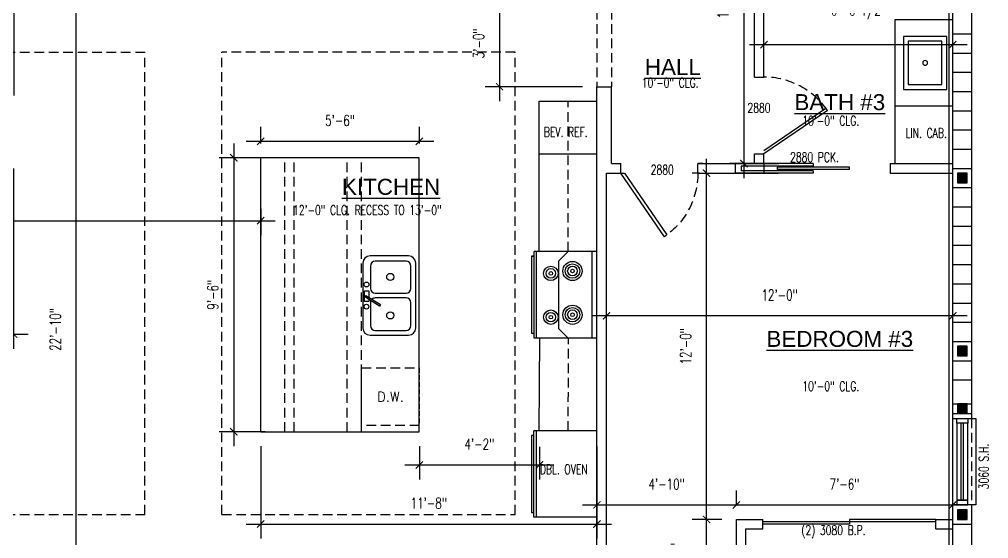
# Model space of a CAD drawing. Header units: inches. Extents: x -25328 to 8149, y -5530 to 4336.
# Drawn here: x -24934.9 to -24531.7, y 3149.4 to 3365.4 of the extents above; entities that cross this region are included whole.
import ezdxf
from ezdxf.enums import TextEntityAlignment as Align

# ---------------------------------------------------------------- set-up
doc = ezdxf.new("R2010")
doc.units = ezdxf.units.IN
doc.header["$LTSCALE"] = 16
doc.header["$MEASUREMENT"] = 0
doc.linetypes.add('HIDDEN', pattern=[0.375, 0.25, -0.125])
doc.linetypes.add('HIDDEN2', pattern=[0.1875, 0.125, -0.0625])
doc.layers.get('0').update_dxf_attribs({"linetype": 'CONTINUOUS'})
doc.layers.get('DEFPOINTS').update_dxf_attribs({"linetype": 'CONTINUOUS'})
doc.layers.add('AREA', color=7, linetype='HIDDEN', plot=False)
for name, color, linetype in [('B1_1', 6, 'CONTINUOUS'), ('BLOCK', 8, 'CONTINUOUS'), ('CEILING', 8, 'CONTINUOUS'), ('CELLS', 165, 'CONTINUOUS'), ('CONC', 3, 'CONTINUOUS'), ('COUNTER', 2, 'CONTINUOUS'), ('DIM', 5, 'CONTINUOUS'), ('DIMS', 5, 'CONTINUOUS'), ('DOORS', 1, 'CONTINUOUS'), ('DRY WALL', 8, 'CONTINUOUS'), ('FIXTURES', 2, 'CONTINUOUS'), ('SHELVES', 2, 'CONTINUOUS'), ('TEXT', 11, 'CONTINUOUS'), ('TEXT ROOM', 3, 'CONTINUOUS'), ('WALLS EXT', 6, 'CONTINUOUS'), ('WALLS INT', 6, 'CONTINUOUS'), ('WINDOWS', 1, 'CONTINUOUS')]:
    doc.layers.add(name, color=color, linetype=linetype)
doc.styles.add('PAYTAS RM', font='romans.shx', dxfattribs={"width": 0.7, "height": 4.5})
doc.styles.add('PAYTS NOTES', font='romans.shx', dxfattribs={"width": 0.7, "height": 4.5})
doc.styles.add('TEST', font='swissk.ttf', dxfattribs={"height": 4})
doc.dimstyles.new('DIM- PAYTAS', dxfattribs={"dimscale": 48, "dimtxt": 0.1, "dimasz": 0.0625, "dimexe": 0.125, "dimexo": 0.125, "dimgap": 0.125, "dimtad": 1, "dimdec": 1, "dimzin": 3, "dimdsep": 46, "dimlunit": 4, "dimtxsty": 'PAYTAS RM', "dimblk": 'ARCHTICK', "dimcen": 0.09, "dimdle": 0.125, "dimclrd": 5, "dimclre": 5, "dimclrt": 11, "dimadec": 0, "dimazin": 0, "dimtfac": 1, "dimtdec": 1, "dimtofl": 0, "dimtmove": 2, "dimatfit": 3, "dimfxl": 0, "dimfrac": 2, "dimtolj": 1, "dimtzin": 3, "dimarcsym": 0})

# ---------------------------------------------------------------- blocks, each defined once
blk = doc.blocks.new('CELL')
at = {"layer": 'CELLS', "linetype": 'Continuous'}
for p, q in [((-1.99, -1.89), (-1.99, 2.11)), ((-1.99, 2.11), (2.01, 2.11)), ((2.01, 2.11), (2.01, -1.89)), ((2.01, -1.89), (-1.99, -1.89))]:
    blk.add_line(p, q, dxfattribs=at)
for points in [[(-1.99, 2.11), (-1.99, -1.89), (2.01, 2.11), (-0.07, -1.89)], [(2.01, 2.11), (-0.07, -1.89), (2.01, -0.79), (1.71, -1.89)], [(2.01, -0.79), (1.71, -1.89), (2.01, -1.89)]]:
    blk.add_solid(points, dxfattribs=at)
blk = doc.blocks.new('_ArchTick')
at = {"color": 0, "linetype": 'ByBlock', "const_width": 0.15}
blk.add_lwpolyline([(-0.5, -0.5), (0.5, 0.5)], dxfattribs=at)
blk = doc.blocks.new('*D381')
at = {"layer": 'DEFPOINTS', "color": 0, "transparency": 16777216}
for p in [(-24636.61, 3163.38), (-24636.61, 3157.4), (-24694.61, 3156.06)]:
    blk.add_point(p, dxfattribs=at)
at = {"layer": 'DIMS', "color": 5, "lineweight": -2, "transparency": 16777216}
for p, q in [((-24694.61, 3162.06), (-24694.61, 3169.38)), ((-24636.61, 3163.4), (-24636.61, 3169.38)), ((-24700.61, 3163.38), (-24630.61, 3163.38))]:
    blk.add_line(p, q, dxfattribs=at)
at = {"layer": 'DIMS', "color": 5, "lineweight": -2, "transparency": 16777216, "xscale": 3, "yscale": 3, "zscale": 3, "rotation": 180}
blk.add_blockref('_ArchTick', (-24694.61, 3163.38), dxfattribs=at)
at = {"layer": 'DIMS', "color": 5, "lineweight": -2, "transparency": 16777216, "xscale": 3, "yscale": 3, "zscale": 3}
blk.add_blockref('_ArchTick', (-24636.61, 3163.38), dxfattribs=at)
at = {"layer": 'DIMS', "color": 11, "transparency": 16777216, "insert": (-24665.61, 3172.06), "char_height": 4.5, "attachment_point": 5, "style": 'PAYTAS RM'}
blk.add_mtext('\\A1;4\'-10"', dxfattribs=at)
blk = doc.blocks.new('*D382')
at = {"layer": 'DEFPOINTS', "color": 0, "transparency": 16777216}
for p in [(-24546.61, 3163.38), (-24636.61, 3157.4), (-24546.61, 3158.61)]:
    blk.add_point(p, dxfattribs=at)
at = {"layer": 'DIMS', "color": 5, "lineweight": -2, "transparency": 16777216}
for p, q in [((-24636.61, 3163.4), (-24636.61, 3169.38)), ((-24546.61, 3164.61), (-24546.61, 3169.38)), ((-24642.61, 3163.38), (-24540.61, 3163.38))]:
    blk.add_line(p, q, dxfattribs=at)
at = {"layer": 'DIMS', "color": 5, "lineweight": -2, "transparency": 16777216, "xscale": 3, "yscale": 3, "zscale": 3, "rotation": 180}
blk.add_blockref('_ArchTick', (-24636.61, 3163.38), dxfattribs=at)
at = {"layer": 'DIMS', "color": 5, "lineweight": -2, "transparency": 16777216, "xscale": 3, "yscale": 3, "zscale": 3}
blk.add_blockref('_ArchTick', (-24546.61, 3163.38), dxfattribs=at)
at = {"layer": 'DIMS', "color": 11, "transparency": 16777216, "insert": (-24591.61, 3172.06), "char_height": 4.5, "attachment_point": 5, "style": 'PAYTAS RM'}
blk.add_mtext('\\A1;7\'-6"', dxfattribs=at)
blk = doc.blocks.new('*D383')
at = {"layer": 'DEFPOINTS', "color": 0, "transparency": 16777216}
for p in [(-24649, 3157.4), (-24636.61, 3157.4), (-24641.72, 3125.4)]:
    blk.add_point(p, dxfattribs=at)
at = {"layer": 'DIMS', "color": 5, "lineweight": -2, "transparency": 16777216}
for p, q in [((-24649, 3119.4), (-24649, 3163.4)), ((-24642.61, 3157.4), (-24655, 3157.4)), ((-24647.72, 3125.4), (-24655, 3125.4))]:
    blk.add_line(p, q, dxfattribs=at)
at = {"layer": 'DIMS', "color": 5, "lineweight": -2, "transparency": 16777216, "xscale": 3, "yscale": 3, "zscale": 3}
for p, rotation in [((-24649, 3157.4), 90), ((-24649, 3125.4), 270)]:
    blk.add_blockref('_ArchTick', p, dxfattribs=dict(at, rotation=rotation))
at = {"layer": 'DIMS', "color": 11, "transparency": 16777216, "insert": (-24661.55, 3141.4), "char_height": 4.5, "attachment_point": 5, "rotation": 90, "style": 'PAYTAS RM'}
blk.add_mtext('\\A1;2\'-8"', dxfattribs=at)
blk = doc.blocks.new('*D384')
at = {"layer": 'DEFPOINTS', "color": 0, "transparency": 16777216}
for p in [(-24649, 3301.4), (-24645.99, 3301.4), (-24636.61, 3157.4)]:
    blk.add_point(p, dxfattribs=at)
at = {"layer": 'DIMS', "color": 5, "lineweight": -2, "transparency": 16777216}
for p, q in [((-24649, 3151.4), (-24649, 3307.4)), ((-24651.99, 3301.4), (-24655, 3301.4)), ((-24642.61, 3157.4), (-24655, 3157.4))]:
    blk.add_line(p, q, dxfattribs=at)
at = {"layer": 'DIMS', "color": 5, "lineweight": -2, "transparency": 16777216, "xscale": 3, "yscale": 3, "zscale": 3}
for p, rotation in [((-24649, 3301.4), 90), ((-24649, 3157.4), 270)]:
    blk.add_blockref('_ArchTick', p, dxfattribs=dict(at, rotation=rotation))
at = {"layer": 'DIMS', "color": 11, "transparency": 16777216, "insert": (-24657.68, 3229.4), "char_height": 4.5, "attachment_point": 5, "rotation": 90, "style": 'PAYTAS RM'}
blk.add_mtext('\\A1;12\'-0"', dxfattribs=at)
blk = doc.blocks.new('*D385')
at = {"layer": 'DEFPOINTS', "color": 0, "transparency": 16777216}
for p in [(-24625.11, 3354.9), (-24546.61, 3354.9), (-24546.61, 3339.07)]:
    blk.add_point(p, dxfattribs=at)
at = {"layer": 'DIMS', "color": 5, "lineweight": -2, "transparency": 16777216}
for p, q in [((-24546.61, 3345.07), (-24546.61, 3360.9)), ((-24631.11, 3354.9), (-24540.61, 3354.9))]:
    blk.add_line(p, q, dxfattribs=at)
at = {"layer": 'DIMS', "color": 5, "lineweight": -2, "transparency": 16777216, "xscale": 3, "yscale": 3, "zscale": 3, "rotation": 180}
blk.add_blockref('_ArchTick', (-24625.11, 3354.9), dxfattribs=at)
at = {"layer": 'DIMS', "color": 5, "lineweight": -2, "transparency": 16777216, "xscale": 3, "yscale": 3, "zscale": 3}
blk.add_blockref('_ArchTick', (-24546.61, 3354.9), dxfattribs=at)
at = {"layer": 'DIMS', "color": 11, "transparency": 16777216, "insert": (-24585.86, 3368.5), "char_height": 4.5, "attachment_point": 5, "style": 'PAYTAS RM'}
blk.add_mtext('\\A1;6\'-6 1/2"', dxfattribs=at)
blk = doc.blocks.new('*D388')
at = {"layer": 'DEFPOINTS', "color": 0, "transparency": 16777216}
for p in [(-24735.11, 3373.4), (-24735.11, 3337.4), (-24694.61, 3337.4)]:
    blk.add_point(p, dxfattribs=at)
at = {"layer": 'DIMS', "color": 5, "lineweight": -2, "transparency": 16777216}
for p, q in [((-24735.11, 3379.4), (-24735.11, 3331.4)), ((-24700.61, 3337.4), (-24741.11, 3337.4))]:
    blk.add_line(p, q, dxfattribs=at)
at = {"layer": 'DIMS', "color": 5, "lineweight": -2, "transparency": 16777216, "xscale": 3, "yscale": 3, "zscale": 3}
for p, rotation in [((-24735.11, 3373.4), 90), ((-24735.11, 3337.4), 270)]:
    blk.add_blockref('_ArchTick', p, dxfattribs=dict(at, rotation=rotation))
at = {"layer": 'DIMS', "color": 11, "transparency": 16777216, "insert": (-24743.79, 3355.4), "char_height": 4.5, "attachment_point": 5, "rotation": 90, "style": 'PAYTAS RM'}
blk.add_mtext('\\A1;3\'-0"', dxfattribs=at)
blk = doc.blocks.new('A$C1FC876C1')
at = {"layer": 'DOORS'}
for p, q in [((0, 18.07), (26.42, 0)), ((26.42, 1.5), (0.72, 19.08)), ((26.42, 0), (26.42, 1.5))]:
    blk.add_line(p, q, dxfattribs=at)
at = {"layer": 'DOORS', "color": 8, "linetype": 'HIDDEN'}
blk.add_arc((26.45, -0.07), 32.07, 90.0483, 145.5621, dxfattribs=at)
blk = doc.blocks.new('*D389')
at = {"layer": 'CONC', "color": 5, "lineweight": -2, "transparency": 16777216}
for p, q in [((-24633.47, 3447.4), (-24633.47, 3299.4)), ((-24631.11, 3441.4), (-24639.47, 3441.4)), ((-24631.11, 3305.4), (-24639.47, 3305.4))]:
    blk.add_line(p, q, dxfattribs=at)
at = {"layer": 'DEFPOINTS', "color": 0, "transparency": 16777216}
for p in [(-24625.11, 3441.4), (-24633.47, 3305.4), (-24625.11, 3305.4)]:
    blk.add_point(p, dxfattribs=at)
at = {"layer": 'CONC', "color": 5, "lineweight": -2, "transparency": 16777216, "xscale": 3, "yscale": 3, "zscale": 3}
for p, rotation in [((-24633.47, 3441.4), 90), ((-24633.47, 3305.4), 270)]:
    blk.add_blockref('_ArchTick', p, dxfattribs=dict(at, rotation=rotation))
at = {"layer": 'CONC', "color": 11, "transparency": 16777216, "insert": (-24642.15, 3373.4), "char_height": 4.5, "attachment_point": 5, "rotation": 90, "style": 'PAYTAS RM'}
blk.add_mtext('\\A1;11\'-4"', dxfattribs=at)
blk = doc.blocks.new('*D417')
at = {"layer": 'DEFPOINTS', "color": 0, "transparency": 16777216}
for p in [(-24690.61, 3242.04), (-24690.61, 3231.4), (-24546.61, 3231.4)]:
    blk.add_point(p, dxfattribs=at)
at = {"layer": 'DIM', "color": 5, "lineweight": -2, "transparency": 16777216}
for p, q in [((-24690.61, 3237.4), (-24690.61, 3248.04)), ((-24546.61, 3237.4), (-24546.61, 3248.04)), ((-24540.61, 3242.04), (-24696.61, 3242.04))]:
    blk.add_line(p, q, dxfattribs=at)
at = {"layer": 'DIM', "color": 5, "lineweight": -2, "transparency": 16777216, "xscale": 3, "yscale": 3, "zscale": 3, "rotation": 180}
blk.add_blockref('_ArchTick', (-24690.61, 3242.04), dxfattribs=at)
at = {"layer": 'DIM', "color": 5, "lineweight": -2, "transparency": 16777216, "xscale": 3, "yscale": 3, "zscale": 3}
blk.add_blockref('_ArchTick', (-24546.61, 3242.04), dxfattribs=at)
at = {"layer": 'DIM', "color": 11, "transparency": 16777216, "insert": (-24618.61, 3250.72), "char_height": 4.5, "attachment_point": 5, "style": 'PAYTAS RM', "bg_fill": 3, "box_fill_scale": 1.25, "bg_fill_color": 256, "bg_fill_true_color": 13158600, "bg_fill_transparency": 0}
blk.add_mtext('\\A1;12\'-0"', dxfattribs=at)
blk = doc.blocks.new('A$C525b841c')
at = {"layer": 'FIXTURES'}
for p, q in [((0, 0), (0, 22)), ((0, 22), (18, 22)), ((18, 22), (18, 0)), ((2, 20), (16, 20)), ((2, 2), (2, 20)), ((16, 20), (16, 2)), ((16, 2), (2, 2)), ((18, 0), (0, 0))]:
    blk.add_line(p, q, dxfattribs=at)
blk.add_circle((9, 11), 1, dxfattribs=at)
blk = doc.blocks.new('pv_snk_double')
for p, q in [((13.5, 23), (-13.5, 23)), ((-16.5, 20), (-16.5, 4)), ((-14.52, 17.85), (-14.52, 5.05)), ((-2.98, 19.85), (-12.52, 19.85)), ((-0.98, 5.05), (-0.98, 17.85)), ((0.98, 17.85), (0.98, 5.05)), ((12.28, 19.85), (2.98, 19.85)), ((14.28, 5.05), (14.28, 17.85)), ((16.5, 4), (16.5, 20)), ((-13.5, 1), (13.5, 1)), ((-12.52, 3.05), (-2.98, 3.05)), ((2.98, 3.05), (12.28, 3.05))]:
    blk.add_line(p, q)
at = {"color": 8}
blk.add_lwpolyline([(0.06, 21.73), (-3.72, 15.62), (-4.36, 16.01), (-0.58, 22.13)], close=True, dxfattribs=at)
blk.add_lwpolyline([(-1.61, 20.46), (-2.53, 20.46), (-2.53, 22.26), (1.96, 22.26), (1.96, 20.46), (-0.73, 20.46)], dxfattribs=at)
for centre in [(-4.62, 21.51), (4.59, 21.48)]:
    blk.add_circle(centre, 0.999, dxfattribs=at)
for centre in [(-8.24, 11.58), (7.74, 11.58)]:
    blk.add_circle(centre, 1.5)
for centre, radius, start, end in [((-13.5, 20), 3, 90, 180), ((13.5, 20), 3, 0, 90), ((-12.52, 17.85), 2, 90, 180), ((-2.98, 17.85), 2, 64.2112, 90), ((-2.98, 17.85), 2, 0, 42.5631), ((2.98, 17.85), 2, 90, 180), ((12.28, 17.85), 2, 0, 90), ((-12.52, 5.05), 2, 180, 270), ((-2.98, 5.05), 2, 270, 0), ((2.98, 5.05), 2, 180, 270), ((12.28, 5.05), 2, 270, 0), ((-13.5, 4), 3, 180, 270), ((13.5, 4), 3, 270, 0)]:
    blk.add_arc(centre, radius, start, end)
blk = doc.blocks.new('*D404')
at = {"layer": 'CONC', "color": 5, "lineweight": -2, "transparency": 16777216}
for p, q in [((-24937.19, 3395.39), (-24937.19, 3333.73)), ((-24946.63, 3389.39), (-24931.19, 3389.39)), ((-24937.19, 3228.38), (-24937.19, 3303.43)), ((-24940.84, 3234.38), (-24931.19, 3234.38))]:
    blk.add_line(p, q, dxfattribs=at)
at = {"layer": 'DEFPOINTS', "color": 0, "transparency": 16777216}
for p in [(-24952.63, 3389.39), (-24937.19, 3389.39), (-24946.84, 3234.38)]:
    blk.add_point(p, dxfattribs=at)
at = {"layer": 'CONC', "color": 5, "lineweight": -2, "transparency": 16777216, "xscale": 3, "yscale": 3, "zscale": 3}
for p, rotation in [((-24937.19, 3389.39), 90), ((-24937.19, 3234.38), 270)]:
    blk.add_blockref('_ArchTick', p, dxfattribs=dict(at, rotation=rotation))
at = {"layer": 'CONC', "color": 11, "transparency": 16777216, "insert": (-24942.67, 3318.58), "char_height": 4.5, "attachment_point": 5, "rotation": 90, "style": 'PAYTAS RM'}
blk.add_mtext('\\A1;12\'-11"', dxfattribs=at)
blk = doc.blocks.new('pv_dr_pocket')
at = {"linetype": 'ByBlock'}
for p, q in [((0, 4), (13, 4)), ((0, 4), (0, 3)), ((13, 4), (13, 0)), ((-6.02, 2.5), (5.98, 2.5)), ((-6.02, 1.5), (-6.02, 2.5)), ((0, 3), (12, 3)), ((5.98, 1.5), (5.98, 2.5)), ((5.98, 1.5), (5.98, 2.5)), ((12, 3), (12, 1)), ((-6.02, 1.5), (5.98, 1.5)), ((0, 1), (12, 1)), ((0, 1), (0, 0)), ((0, 0), (13, 0))]:
    blk.add_line(p, q, dxfattribs=at)
blk = doc.blocks.new('*D413')
at = {"layer": 'DEFPOINTS', "color": 0, "transparency": 16777216}
for p in [(-24834.48, 3314.63), (-24834.48, 3307.83), (-24768.48, 3307.83)]:
    blk.add_point(p, dxfattribs=at)
at = {"layer": 'WALLS INT', "color": 5, "lineweight": -2, "transparency": 16777216}
for p, q in [((-24834.48, 3313.83), (-24834.48, 3320.63)), ((-24768.48, 3313.83), (-24768.48, 3320.63)), ((-24762.48, 3314.63), (-24840.48, 3314.63))]:
    blk.add_line(p, q, dxfattribs=at)
at = {"layer": 'WALLS INT', "color": 5, "lineweight": -2, "transparency": 16777216, "xscale": 3, "yscale": 3, "zscale": 3, "rotation": 180}
blk.add_blockref('_ArchTick', (-24834.48, 3314.63), dxfattribs=at)
at = {"layer": 'WALLS INT', "color": 5, "lineweight": -2, "transparency": 16777216, "xscale": 3, "yscale": 3, "zscale": 3}
blk.add_blockref('_ArchTick', (-24768.48, 3314.63), dxfattribs=at)
at = {"layer": 'WALLS INT', "color": 11, "transparency": 16777216, "insert": (-24801.48, 3323.31), "char_height": 4.5, "attachment_point": 5, "style": 'PAYTAS RM', "bg_fill": 3, "box_fill_scale": 1.25, "bg_fill_color": 256, "bg_fill_true_color": 13158600, "bg_fill_transparency": 0}
blk.add_mtext('\\A1;5\'-6"', dxfattribs=at)
blk = doc.blocks.new('*D414')
at = {"layer": 'DEFPOINTS', "color": 0, "transparency": 16777216}
for p in [(-24826.61, 3307.83), (-24845.69, 3193.83), (-24826.61, 3193.83)]:
    blk.add_point(p, dxfattribs=at)
at = {"layer": 'WALLS INT', "color": 5, "lineweight": -2, "transparency": 16777216}
for p, q in [((-24845.69, 3313.83), (-24845.69, 3187.83)), ((-24832.61, 3307.83), (-24851.69, 3307.83)), ((-24832.61, 3193.83), (-24851.69, 3193.83))]:
    blk.add_line(p, q, dxfattribs=at)
at = {"layer": 'WALLS INT', "color": 5, "lineweight": -2, "transparency": 16777216, "xscale": 3, "yscale": 3, "zscale": 3}
for p, rotation in [((-24845.69, 3307.83), 90), ((-24845.69, 3193.83), 270)]:
    blk.add_blockref('_ArchTick', p, dxfattribs=dict(at, rotation=rotation))
at = {"layer": 'WALLS INT', "color": 11, "transparency": 16777216, "insert": (-24854.37, 3250.83), "char_height": 4.5, "attachment_point": 5, "rotation": 90, "style": 'PAYTAS RM', "bg_fill": 3, "box_fill_scale": 1.25, "bg_fill_color": 256, "bg_fill_true_color": 13158600, "bg_fill_transparency": 0}
blk.add_mtext('\\A1;9\'-6"', dxfattribs=at)
blk = doc.blocks.new('*D435')
at = {"layer": 'DEFPOINTS', "color": 0, "transparency": 16777216}
for p in [(-24768.48, 3193.83), (-24718.51, 3193.55), (-24718.51, 3180.03)]:
    blk.add_point(p, dxfattribs=at)
at = {"layer": 'WALLS INT', "color": 5, "lineweight": -2, "transparency": 16777216}
for p, q in [((-24768.48, 3187.83), (-24768.48, 3174.03)), ((-24718.51, 3187.55), (-24718.51, 3174.03)), ((-24774.48, 3180.03), (-24712.51, 3180.03))]:
    blk.add_line(p, q, dxfattribs=at)
at = {"layer": 'WALLS INT', "color": 5, "lineweight": -2, "transparency": 16777216, "xscale": 3, "yscale": 3, "zscale": 3, "rotation": 180}
blk.add_blockref('_ArchTick', (-24768.48, 3180.03), dxfattribs=at)
at = {"layer": 'WALLS INT', "color": 5, "lineweight": -2, "transparency": 16777216, "xscale": 3, "yscale": 3, "zscale": 3}
blk.add_blockref('_ArchTick', (-24718.51, 3180.03), dxfattribs=at)
at = {"layer": 'WALLS INT', "color": 11, "transparency": 16777216, "insert": (-24743.5, 3188.7), "char_height": 4.5, "attachment_point": 5, "style": 'PAYTAS RM', "bg_fill": 3, "box_fill_scale": 1.25, "bg_fill_color": 256, "bg_fill_true_color": 13158600, "bg_fill_transparency": 0}
blk.add_mtext('\\A1;4\'-2"', dxfattribs=at)
blk = doc.blocks.new('*D436')
at = {"layer": 'DEFPOINTS', "color": 0, "transparency": 16777216}
for p in [(-25120.11, 3313.72), (-24834.48, 3292.64), (-24834.48, 3281.65)]:
    blk.add_point(p, dxfattribs=at)
at = {"layer": 'WALLS INT', "color": 5, "lineweight": -2, "transparency": 16777216}
for p, q in [((-25120.11, 3307.72), (-25120.11, 3275.65)), ((-24834.48, 3286.64), (-24834.48, 3275.65)), ((-25126.11, 3281.65), (-24828.48, 3281.65))]:
    blk.add_line(p, q, dxfattribs=at)
at = {"layer": 'WALLS INT', "color": 5, "lineweight": -2, "transparency": 16777216, "xscale": 3, "yscale": 3, "zscale": 3, "rotation": 180}
blk.add_blockref('_ArchTick', (-25120.11, 3281.65), dxfattribs=at)
at = {"layer": 'WALLS INT', "color": 5, "lineweight": -2, "transparency": 16777216, "xscale": 3, "yscale": 3, "zscale": 3}
blk.add_blockref('_ArchTick', (-24834.48, 3281.65), dxfattribs=at)
at = {"layer": 'WALLS INT', "color": 11, "transparency": 16777216, "insert": (-24977.29, 3291.08), "char_height": 4.5, "attachment_point": 5, "style": 'PAYTAS RM', "bg_fill": 3, "box_fill_scale": 1.25, "bg_fill_color": 256, "bg_fill_true_color": 13158600, "bg_fill_transparency": 0}
blk.add_mtext('\\A1;23\'-9 1/2"', dxfattribs=at)
blk = doc.blocks.new('*D438')
at = {"layer": 'DEFPOINTS', "color": 0, "transparency": 16777216}
for p in [(-24834.48, 3193.83), (-24694.61, 3193.69), (-24694.61, 3155.43)]:
    blk.add_point(p, dxfattribs=at)
at = {"layer": 'WALLS INT', "color": 5, "lineweight": -2, "transparency": 16777216}
for p, q in [((-24834.48, 3187.83), (-24834.48, 3149.43)), ((-24694.61, 3187.69), (-24694.61, 3149.43)), ((-24840.48, 3155.43), (-24688.61, 3155.43))]:
    blk.add_line(p, q, dxfattribs=at)
at = {"layer": 'WALLS INT', "color": 5, "lineweight": -2, "transparency": 16777216, "xscale": 3, "yscale": 3, "zscale": 3, "rotation": 180}
blk.add_blockref('_ArchTick', (-24834.48, 3155.43), dxfattribs=at)
at = {"layer": 'WALLS INT', "color": 5, "lineweight": -2, "transparency": 16777216, "xscale": 3, "yscale": 3, "zscale": 3}
blk.add_blockref('_ArchTick', (-24694.61, 3155.43), dxfattribs=at)
at = {"layer": 'WALLS INT', "color": 11, "transparency": 16777216, "insert": (-24764.54, 3164.11), "char_height": 4.5, "attachment_point": 5, "style": 'PAYTAS RM', "bg_fill": 3, "box_fill_scale": 1.25, "bg_fill_color": 256, "bg_fill_true_color": 13158600, "bg_fill_transparency": 0}
blk.add_mtext('\\A1;11\'-8"', dxfattribs=at)
blk = doc.blocks.new('*D439')
at = {"layer": 'DEFPOINTS', "color": 0, "transparency": 16777216}
for p in [(-24911.21, 3373.4), (-24856.83, 3373.4), (-24846.53, 3099.4)]:
    blk.add_point(p, dxfattribs=at)
at = {"layer": 'WALLS INT', "color": 5, "lineweight": -2, "transparency": 16777216}
for p, q in [((-24911.21, 3093.4), (-24911.21, 3379.4)), ((-24862.83, 3373.4), (-24917.21, 3373.4)), ((-24852.53, 3099.4), (-24917.21, 3099.4))]:
    blk.add_line(p, q, dxfattribs=at)
at = {"layer": 'WALLS INT', "color": 5, "lineweight": -2, "transparency": 16777216, "xscale": 3, "yscale": 3, "zscale": 3}
for p, rotation in [((-24911.21, 3373.4), 90), ((-24911.21, 3099.4), 270)]:
    blk.add_blockref('_ArchTick', p, dxfattribs=dict(at, rotation=rotation))
at = {"layer": 'WALLS INT', "color": 11, "transparency": 16777216, "insert": (-24919.89, 3236.4), "char_height": 4.5, "attachment_point": 5, "rotation": 90, "style": 'PAYTAS RM', "bg_fill": 3, "box_fill_scale": 1.25, "bg_fill_color": 256, "bg_fill_true_color": 13158600, "bg_fill_transparency": 0}
blk.add_mtext('\\A1;22\'-10"', dxfattribs=at)

msp = doc.modelspace()

# ---------------------------------------------------------------- linework, layer by layer
at = {"linetype": 'HIDDEN2'}
msp.add_line((-24768.48332029, 3220.41746389), (-24768.48332029, 3196.41746389), dxfattribs=at)
at = {"layer": 'B1_1'}
for p, q in [((-24629.10610512, 3305.39772563), (-24629.10610512, 3305.39772563)), ((-24690.60610512, 3301.39772563), (-24684.60610512, 3301.39772563)), ((-24694.60610512, 3039.39772563), (-24694.60610512, 3159.39772563)), ((-24553.60610512, 3157.39772563), (-24546.60610512, 3157.39772563)), ((-24553.60610512, 3153.39772563), (-24553.60610512, 3157.39772563)), ((-24553.60610512, 3153.39772563), (-24546.60610512, 3153.39772563))]:
    msp.add_line(p, q, dxfattribs=at)
at = {"layer": 'BLOCK'}
for p, q in [((-24546.60610512, 3359.39772563), (-24538.60610512, 3359.39772563)), ((-24546.60610512, 3351.39772563), (-24538.60610512, 3351.39772563)), ((-24546.60610512, 3343.39772563), (-24538.60610512, 3343.39772563)), ((-24546.60610512, 3335.39772563), (-24538.60610512, 3335.39772563)), ((-24546.60610512, 3327.39772563), (-24538.60610512, 3327.39772563)), ((-24546.60610512, 3319.39772563), (-24538.60610512, 3319.39772563)), ((-24546.60610512, 3311.39772563), (-24538.60610512, 3311.39772563)), ((-24546.60610512, 3303.39772563), (-24538.60610512, 3303.39772563)), ((-24546.60610512, 3295.39772563), (-24538.60610512, 3295.39772563)), ((-24546.60610512, 3287.39772563), (-24538.60610512, 3287.39772563)), ((-24546.60610512, 3279.39772563), (-24538.60610512, 3279.39772563)), ((-24546.60610512, 3271.39772563), (-24538.60610512, 3271.39772563)), ((-24546.60610512, 3263.39772563), (-24538.60610512, 3263.39772563)), ((-24546.60610512, 3247.39772563), (-24538.60610512, 3247.39772563)), ((-24546.60610512, 3239.39772563), (-24538.60610512, 3239.39772563)), ((-24546.60610512, 3231.39772563), (-24538.60610512, 3231.39772563)), ((-24546.60610512, 3223.39772563), (-24538.60610512, 3223.39772563)), ((-24546.60610512, 3215.39772563), (-24538.60610512, 3215.39772563)), ((-24546.60610512, 3205.39772563), (-24538.60610512, 3205.39772563)), ((-24546.60610512, 3201.39772563), (-24538.60610512, 3201.39772563)), ((-24546.60610512, 3155.39772563), (-24538.60610512, 3155.39772563)), ((-24546.60610512, 3155.39772563), (-24538.60610512, 3155.39772563))]:
    msp.add_line(p, q, dxfattribs=at)
at = {"layer": 'CEILING', "linetype": 'HIDDEN'}
for p, q in [((-24694.60610512, 3381.39766459), (-24694.60610512, 3337.39772563)), ((-24688.60610512, 3381.39766459), (-24688.60610512, 3337.39772563)), ((-25090.60610512, 3351.76898955), (-24882.60610512, 3351.76898955)), ((-24882.60610512, 3159.45515537), (-24882.60610512, 3351.76898955)), ((-24850.60610512, 3159.45515537), (-24850.60610512, 3351.76898955)), ((-24728.60610512, 3351.76898955), (-24850.60610512, 3351.76898955)), ((-24728.60610512, 3159.45515537), (-24728.60610512, 3351.76898955)), ((-24824.48332029, 3193.82963462), (-24824.48332029, 3307.82963462)), ((-24820.48332029, 3193.82963462), (-24820.48332029, 3307.82963462)), ((-24798.48332029, 3193.82963462), (-24798.48332029, 3307.82963462)), ((-24792.48332029, 3193.82963462), (-24792.48332029, 3307.82963462)), ((-25090.60610512, 3159.45515537), (-24882.60610512, 3159.45515537)), ((-24850.60610512, 3159.45515537), (-24728.60610512, 3159.45515537))]:
    msp.add_line(p, q, dxfattribs=at)
at = {"layer": 'COUNTER'}
for p, q in [((-24570.60610512, 3305.39772563), (-24570.60610512, 3365.39772563)), ((-24570.60610512, 3365.39772563), (-24546.60610512, 3365.39772563)), ((-24718.60610512, 3268.82963462), (-24718.60610512, 3331.39772563)), ((-24718.61887929, 3194.27585794), (-24718.40820463, 3232.82963462))]:
    msp.add_line(p, q, dxfattribs=at)
at = {"layer": 'COUNTER', "linetype": 'HIDDEN'}
for p, q in [((-24706.60610512, 3268.82963462), (-24706.60610512, 3331.39772563)), ((-24706.54957036, 3194.27585794), (-24706.42039346, 3232.82963462))]:
    msp.add_line(p, q, dxfattribs=at)
at = {"layer": 'COUNTER', "linetype": 'Continuous'}
for p, q in [((-24768.48332029, 3307.82963462), (-24834.48332029, 3307.82963462)), ((-24834.48332029, 3193.82963462), (-24834.48332029, 3307.82963462)), ((-24768.48332029, 3193.82963462), (-24768.48332029, 3307.82963462)), ((-24834.48332029, 3193.82963462), (-24768.48332029, 3193.82963462))]:
    msp.add_line(p, q, dxfattribs=at)
at = {"layer": 'DIM'}
for p, q in [((-24718.60610512, 3331.39772563), (-24694.60610512, 3331.39772563)), ((-24718.60610512, 3309.39772563), (-24694.60610512, 3309.39772563)), ((-24625.10610512, 3305.39772563), (-24625.10610512, 3301.39772563))]:
    msp.add_line(p, q, dxfattribs=at)
at = {"layer": 'DOORS'}
for p, q in [((-24625.10610512, 3310.89772563), (-24599.40757201, 3328.47343844)), ((-24598.6876544, 3327.46580371), (-24625.10610512, 3309.39772563)), ((-24553.60610512, 3157.39772563), (-24589.60610512, 3157.39772563)), ((-24589.60610512, 3157.39772563), (-24589.60610512, 3155.39772563)), ((-24589.60610512, 3156.39772563), (-24625.60610512, 3156.39772563)), ((-24589.60610512, 3155.39772563), (-24625.60610512, 3155.39772563)), ((-24553.60610512, 3156.39772563), (-24589.60610512, 3156.39772563))]:
    msp.add_line(p, q, dxfattribs=at)
at = {"layer": 'DOORS', "color": 8, "linetype": 'HIDDEN'}
msp.add_arc((-24625.13312662, 3309.33248995), 32.06524706, 34.4379218778, 89.9517166327, dxfattribs=at)
at = {"layer": 'DRY WALL'}
msp.add_line((-24548.10610512, 2869.39772563), (-24548.10610512, 3439.89772563), dxfattribs=at)
at = {"layer": 'FIXTURES', "color": 51}
for p, q in [((-24720.77708382, 3266.82963462), (-24721.77708382, 3266.82963462)), ((-24721.77708382, 3266.82963462), (-24721.77708382, 3234.82963462)), ((-24720.77708382, 3232.82963462), (-24720.77708382, 3268.82963462)), ((-24694.77708382, 3268.82963462), (-24720.77708382, 3268.82963462)), ((-24719.77708382, 3232.82963462), (-24719.77708382, 3268.82963462)), ((-24721.77708382, 3234.82963462), (-24720.77708382, 3234.82963462)), ((-24720.78985799, 3158.27585794), (-24720.78985799, 3194.27585794)), ((-24694.78985799, 3194.27585794), (-24720.78985799, 3194.27585794)), ((-24719.78985799, 3158.27585794), (-24719.78985799, 3194.27585794)), ((-24720.78985799, 3192.27585794), (-24721.78985799, 3192.27585794)), ((-24721.78985799, 3192.27585794), (-24721.78985799, 3160.27585794)), ((-24721.78985799, 3160.27585794), (-24720.78985799, 3160.27585794)), ((-24694.78985799, 3158.27585794), (-24720.78985799, 3158.27585794))]:
    msp.add_line(p, q, dxfattribs=at)
for centre, radius in [((-24713.77708382, 3259.70935713), 3), ((-24704.77708382, 3260.70935713), 4), ((-24704.77708382, 3260.70935713), 3), ((-24704.77708382, 3260.70935713), 2), ((-24713.77708382, 3259.70935713), 2), ((-24713.77708382, 3259.70935713), 0.75), ((-24704.77708382, 3260.70935713), 0.75), ((-24704.77708382, 3242.5143997), 4), ((-24713.77708382, 3241.5143997), 3), ((-24713.77708382, 3241.5143997), 2), ((-24713.77708382, 3241.5143997), 0.75), ((-24704.77708382, 3242.5143997), 3), ((-24704.77708382, 3242.5143997), 2), ((-24704.77708382, 3242.5143997), 0.75)]:
    msp.add_circle(centre, radius, dxfattribs=at)
at = {"layer": 'SHELVES', "linetype": 'HIDDEN'}
for p, q in [((-24792.48332029, 3196.41746389), (-24792.48332029, 3220.41746389)), ((-24792.48332029, 3220.41746389), (-24768.48332029, 3220.41746389)), ((-24768.48332029, 3196.41746389), (-24792.48332029, 3196.41746389))]:
    msp.add_line(p, q, dxfattribs=at)
at = {"layer": 'WALLS EXT'}
for p, q in [((-24546.60610512, 2937.39772563), (-24546.60610512, 3441.39772563)), ((-24538.60610512, 3295.39772563), (-24538.60610512, 3371.39772563)), ((-24538.60610512, 3199.39772563), (-24538.60610512, 3297.40038371)), ((-24538.60610512, 3099.39772563), (-24538.60610512, 3163.39772563))]:
    msp.add_line(p, q, dxfattribs=at)
at = {"layer": 'WALLS INT'}
for p, q in [((-24629.10610512, 3341.39772563), (-24629.10610512, 3441.39772563)), ((-24625.10610512, 3341.39772563), (-24625.10610512, 3441.39772563)), ((-24629.10610512, 3341.39772563), (-24625.10610512, 3341.39772563)), ((-24694.60610512, 3337.39772563), (-24688.60610512, 3337.39772563)), ((-24694.60610512, 3159.39772563), (-24694.60610512, 3337.39772563)), ((-24688.60610512, 3305.39772563), (-24688.60610512, 3337.39772563)), ((-24570.60610512, 3329.39772563), (-24546.60610512, 3329.39772563)), ((-24629.10610512, 3305.39772563), (-24629.10610512, 3309.39772563)), ((-24629.10610512, 3309.39772563), (-24625.10610512, 3309.39772563)), ((-24625.10610512, 3305.39772563), (-24625.10610512, 3309.39772563)), ((-24688.60610512, 3305.39772563), (-24684.60610512, 3305.39772563)), ((-24684.60610512, 3301.39772563), (-24684.60610512, 3305.39772563)), ((-24652.60610512, 3305.39772563), (-24619.10610512, 3305.39772563)), ((-24652.60610512, 3301.39772563), (-24652.60610512, 3305.39772563)), ((-24635.10610512, 3305.39772563), (-24629.10610512, 3305.39772563)), ((-24572.60610512, 3305.39772563), (-24546.60610512, 3305.39772563)), ((-24572.60610512, 3305.39772563), (-24572.60610512, 3301.39772563)), ((-24690.60610512, 3129.39772563), (-24690.60610512, 3301.39772563)), ((-24652.60610512, 3301.39772563), (-24619.10610512, 3301.39772563)), ((-24572.60610512, 3301.39772563), (-24546.60610512, 3301.39772563)), ((-24636.60610512, 3129.39772563), (-24636.60610512, 3157.39772563)), ((-24636.60610512, 3157.39772563), (-24625.60610512, 3157.39772563)), ((-24625.60610512, 3153.39772563), (-24625.60610512, 3157.39772563)), ((-24632.60610512, 3129.39772563), (-24632.60610512, 3153.39772563)), ((-24632.60610512, 3153.39772563), (-24625.60610512, 3153.39772563))]:
    msp.add_line(p, q, dxfattribs=at)
at = {"layer": 'WALLS INT', "linetype": 'HIDDEN'}
msp.add_line((-24650.60610512, 3305.39772563), (-24652.60610512, 3305.39772563), dxfattribs=at)
at = {"layer": 'WALLS INT', "color": 165}
for p, q in [((-24720.77708382, 3266.80135418), (-24721.77708382, 3266.80135418)), ((-24710.60610512, 3264.82963462), (-24706.60610512, 3268.82963462)), ((-24710.60610512, 3264.82963462), (-24710.60610512, 3236.82963462)), ((-24710.60610512, 3236.82963462), (-24706.60610512, 3232.82963462)), ((-24720.78985799, 3192.2475775), (-24721.78985799, 3192.2475775))]:
    msp.add_line(p, q, dxfattribs=at)
at = {"layer": 'WINDOWS'}
for p, q in [((-24544.84825877, 3197.39772563), (-24544.84825877, 3199.39772563)), ((-24544.84825877, 3199.39772563), (-24540.34825877, 3199.39772563)), ((-24544.84825877, 3197.39772563), (-24544.84825877, 3165.39772563)), ((-24542.59825877, 3197.39772563), (-24544.84825877, 3197.39772563)), ((-24540.34825877, 3197.39772563), (-24544.84825877, 3197.39772563)), ((-24540.34825877, 3197.39772563), (-24544.84825877, 3197.39772563)), ((-24543.09825877, 3165.39772563), (-24543.09825877, 3197.39772563)), ((-24542.09825877, 3165.39772563), (-24542.09825877, 3197.39772563)), ((-24540.34825877, 3199.39772563), (-24540.34825877, 3197.39772563)), ((-24540.34825877, 3165.39772563), (-24540.34825877, 3197.39772563)), ((-24542.59825877, 3165.39772563), (-24544.84825877, 3165.39772563)), ((-24544.84825877, 3165.39772563), (-24544.84825877, 3163.39772563)), ((-24544.84825877, 3165.39772563), (-24540.34825877, 3165.39772563)), ((-24540.34825877, 3165.39772563), (-24542.59825877, 3165.39772563)), ((-24540.34825877, 3163.39772563), (-24540.34825877, 3165.39772563)), ((-24544.84825877, 3163.39772563), (-24540.34825877, 3163.39772563))]:
    msp.add_line(p, q, dxfattribs=at)
msp.add_lwpolyline([(-24546.60610512, 3199.39772563), (-24537.04858697, 3199.39772563), (-24537.04858697, 3163.39772563), (-24546.60610512, 3163.39772563)], dxfattribs=at)

# ---------------------------------------------------------------- block references
at = {"layer": 'CELLS', "color": 2, "xscale": -1, "rotation": 270}
msp.add_blockref('A$C1FC876C1', (-24684.60610355, 3274.97927887), dxfattribs=at)
at = {"layer": 'CELLS', "xscale": -1, "rotation": 270}
for p in [(-24542.71677807, 3299.39121418), (-24542.71677807, 3299.39121418), (-24542.71677807, 3203.39121418), (-24542.71677807, 3159.39121418), (-24542.71677807, 3159.39121418)]:
    msp.add_blockref('CELL', p, dxfattribs=at)
at = {"layer": 'DIM', "xscale": -1, "rotation": 180}
msp.add_blockref('A$C525b841c', (-24567.06856055, 3358.28647071), dxfattribs=at)
at = {"layer": 'DOORS', "xscale": -2.5}
msp.add_blockref('pv_dr_pocket', (-24604.60610512, 3301.39772563), dxfattribs=at)
at = {"layer": 'FIXTURES', "rotation": 90.00000000000001}
msp.add_blockref('pv_snk_double', (-24768.97345588, 3250.49995401), dxfattribs=at)

# ---------------------------------------------------------------- texts
at = {"layer": 'TEXT', "char_height": 4, "style": 'PAYTS NOTES'}
for s, insert, width, attachment_point in [('\\pt4.004,8.009,12;10\'-0" CLG.', (-24675.95047565, 3341.01475878), 83.9529322576, 1), ('\\pt4.004,8.009,12;2880 ', (-24631.99061394, 3330.60503105), 23.9529322576, 1), ('\\pt4.004,8.009,12;10\'-0" CLG.', (-24609.15218044, 3325.24748281), 83.9529322576, 1), ('\\pt4.004,8.009,12;BEV. REF.', (-24716.68590417, 3320.54716419), 23.9529322576, 1), ('\\pt4.004,8.009,12;LIN. CAB. ', (-24566.21053996, 3320.1351906), 23.9529322576, 1), ('\\pt4.004,8.009,12;2880 PCK. ', (-24614.24463378, 3310.06476159), 23.9529322576, 1), ('\\pt4.004,8.009,12;2880 ', (-24672.21951505, 3304.86226171), 23.9529322576, 1), ('\\pt4.004,8.009,12;12\'-0" CLG. RECESS TO 13\'-0"', (-24820.99336474, 3288.06187619), 83.9529322576, 1), ('\\pt4.004,8.009,12;10\'-0" CLG.', (-24609.15218044, 3214.75566988), 83.9529322576, 1), ('\\pt4.004,8.009,12;DBL. OVEN', (-24718.33857512, 3176.20331367), 83.9529322576, 7), ('\\pt4.004,8.009,12;(2) 3080 B.P.', (-24609.52053377, 3154.90365202), 37.0964361941, 1)]:
    msp.add_mtext(s, dxfattribs=dict(at, insert=insert, width=width, attachment_point=attachment_point))
at = {"layer": 'TEXT', "insert": (-24535.66804952, 3169.90688119), "char_height": 4, "width": 65.4658403887, "attachment_point": 1, "rotation": 90, "style": 'PAYTS NOTES'}
msp.add_mtext('\\A1;3060 S.H.', dxfattribs=at)
at = {"layer": 'TEXT', "style": 'PAYTS NOTES'}
msp.add_attdef('D.W.', text='D.W.', height=4, dxfattribs=at).set_placement((-24780.48332029, 3208.41746389), align=Align.MIDDLE_CENTER)
at = {"layer": 'TEXT ROOM', "char_height": 5, "attachment_point": 8, "style": 'TEST'}
for s, insert, width in [('{\\fSansSerif|b0|i0|c2|p2;\\H1.333x;\\LHALL}', (-24663.01394262, 3342.26425984), 67.7245353783), ('{\\fSansSerif|b0|i0|c2|p2;\\H1.333x;\\LBATH #3}', (-24593.56677179, 3327.54811997), 67.7245353783), ('{\\fSansSerif|b0|i0|c2|p2;\\H1.333x;\\LKITCHEN}', (-24780.2332768, 3292.30409396), 79.7245353783), ('{\\fSansSerif|b0|i0|c2|p2;\\H1.333x;\\LBEDROOM #3}', (-24593.56677179, 3229.05630705), 67.7245353783)]:
    msp.add_mtext(s, dxfattribs=dict(at, insert=insert, width=width))

# ---------------------------------------------------------------- dimensions: what is measured, and where the dimension line sits
at = {"layer": 'CONC'}
dim = msp.add_linear_dim(base=(-24633.4718153, 3305.39772563), p1=(-24625.10610512, 3441.39772563), p2=(-24625.10610512, 3305.39772563), angle=90, dimstyle='DIM- PAYTAS', dxfattribs=at)
dim.commit()
dim.dimension.update_dxf_attribs({"geometry": '*D389', "text_midpoint": (-24642.15038672, 3373.39772563)})
dim = msp.add_linear_dim(base=(-24937.19353401, 3389.38547928), p1=(-24946.84422829, 3234.3828145), p2=(-24952.63421966, 3389.38547928), angle=90, dimstyle='DIM- PAYTAS', dxfattribs=at)
dim.commit()
dim.dimension.update_dxf_attribs({"geometry": '*D404', "text_midpoint": (-24942.66544325, 3318.58323498), "dimtype": 160})
at = {"layer": 'DIMS'}
for base, p1, p2, picture, middle in [((-24735.1090577, 3337.39772563), (-24735.1090577, 3373.39772563), (-24694.60610512, 3337.39772563), '*D388', (-24743.78762913, 3355.39772563)), ((-24648.99975386, 3301.39772563), (-24636.60610512, 3157.39772563), (-24645.9914058, 3301.39772563), '*D384', (-24657.67832529, 3229.39772563))]:
    dim = msp.add_linear_dim(base=base, p1=p1, p2=p2, angle=90, dimstyle='DIM- PAYTAS', dxfattribs=at)
    dim.commit()
    dim.dimension.update_dxf_attribs({"geometry": picture, "text_midpoint": middle})
dim = msp.add_linear_dim(base=(-24546.60610512, 3354.89613974), p1=(-24625.10610512, 3354.89613974), p2=(-24546.60610512, 3339.06819498), dimstyle='DIM- PAYTAS', dxfattribs=at)
dim.commit()
dim.dimension.update_dxf_attribs({"geometry": '*D385', "text_midpoint": (-24585.85610512, 3368.49676641), "dimtype": 160})
for base, p1, p2, picture, middle in [((-24636.60610512, 3163.38426948), (-24694.60610512, 3156.05572749), (-24636.60610512, 3157.39772563), '*D381', (-24665.60610512, 3172.06284091)), ((-24546.60610512, 3163.38426948), (-24636.60610512, 3157.39772563), (-24546.60610512, 3158.61176286), '*D382', (-24591.60610512, 3172.06284091))]:
    dim = msp.add_linear_dim(base=base, p1=p1, p2=p2, dimstyle='DIM- PAYTAS', dxfattribs=at)
    dim.commit()
    dim.dimension.update_dxf_attribs({"geometry": picture, "text_midpoint": middle})
dim = msp.add_linear_dim(base=(-24648.99975386, 3157.39772563), p1=(-24641.72230939, 3125.39772563), p2=(-24636.60610512, 3157.39772563), angle=90, dimstyle='DIM- PAYTAS', dxfattribs=at)
dim.commit()
dim.dimension.update_dxf_attribs({"geometry": '*D383', "text_midpoint": (-24661.54752327, 3141.39772563), "dimtype": 160})

# ---------------------------------------------------------------- next in the draw order: dimensions: what is measured, and where the dimension line sits
at = {"layer": 'DIM'}
dim = msp.add_linear_dim(base=(-24690.60610512, 3242.03976987), p1=(-24546.60610512, 3231.39772563), p2=(-24690.60610512, 3231.39772563), angle=180, dimstyle='DIM- PAYTAS', override={"dimtfill": 1, "dimarcsym": 2}, dxfattribs=at)
dim.commit()
dim.dimension.update_dxf_attribs({"geometry": '*D417', "text_midpoint": (-24618.60610512, 3250.7183413)})

# ---------------------------------------------------------------- next in the draw order: linework, layer by layer
at = {"layer": 'AREA'}
msp.add_lwpolyline([(-24834.60610512, 2893.39772563), (-24634.60610512, 2893.39772563), (-24634.60610512, 2865.39772563), (-24538.60610512, 2865.39772563), (-24538.60610512, 3449.39772563), (-24682.60610512, 3449.39772563), (-24682.60610512, 3507.39772563), (-24854.82709244, 3507.39772563), (-24854.82709244, 3507.39772563), (-24854.82709244, 3389.38547928), (-25116.60515584, 3389.38375375)], dxfattribs=at)
at = {"layer": 'BLOCK'}
msp.add_line((-24546.60610512, 3255.39772563), (-24538.60610512, 3255.39772563), dxfattribs=at)
at = {"layer": 'FIXTURES', "color": 51}
for p, q in [((-24696.77708382, 3268.82963462), (-24696.77708382, 3232.82963462)), ((-24694.77708382, 3232.82963462), (-24720.77708382, 3232.82963462))]:
    msp.add_line(p, q, dxfattribs=at)
at = {"layer": 'WALLS INT', "color": 165}
msp.add_line((-24694.77708382, 3270.27240148), (-24694.77708382, 3232.82963462), dxfattribs=at)

# ---------------------------------------------------------------- next in the draw order: block references
at = {"layer": 'CELLS', "xscale": -1, "rotation": 270}
msp.add_blockref('CELL', (-24542.71677807, 3227.39121418), dxfattribs=at)

# ---------------------------------------------------------------- next in the draw order: dimensions: what is measured, and where the dimension line sits
at = {"layer": 'WALLS INT'}
dim = msp.add_linear_dim(base=(-24834.48332029, 3314.63361253), p1=(-24768.48332029, 3307.82963462), p2=(-24834.48332029, 3307.82963462), angle=180, dimstyle='DIM- PAYTAS', override={"dimtfill": 1, "dimarcsym": 2}, dxfattribs=at)
dim.commit()
dim.dimension.update_dxf_attribs({"geometry": '*D413', "text_midpoint": (-24801.48332029, 3323.31218395)})
dim = msp.add_linear_dim(base=(-24718.51354196, 3180.02540686), p1=(-24768.48332029, 3193.82963462), p2=(-24718.51354196, 3193.55274628), dimstyle='DIM- PAYTAS', override={"dimtfill": 1, "dimarcsym": 2}, dxfattribs=at)
dim.commit()
dim.dimension.update_dxf_attribs({"geometry": '*D435', "text_midpoint": (-24743.49843112, 3188.70397829)})

# ---------------------------------------------------------------- next in the draw order: dimensions: what is measured, and where the dimension line sits
dim = msp.add_linear_dim(base=(-24845.68771014, 3193.82963462), p1=(-24826.60610512, 3307.82963462), p2=(-24826.60610512, 3193.82963462), angle=90, dimstyle='DIM- PAYTAS', override={"dimtfill": 1, "dimarcsym": 2}, dxfattribs=at)
dim.commit()
dim.dimension.update_dxf_attribs({"geometry": '*D414', "text_midpoint": (-24854.36628157, 3250.82963462)})

# ---------------------------------------------------------------- next in the draw order: dimensions: what is measured, and where the dimension line sits
for base, p1, p2, picture, middle in [((-24834.48332029, 3281.65252665), (-25120.10610512, 3313.72118051), (-24834.48332029, 3292.63938198), '*D436', (-24977.29471271, 3291.08109808)), ((-24694.60610512, 3155.42687153), (-24834.48332029, 3193.82963462), (-24694.60610512, 3193.68528088), '*D438', (-24764.54471271, 3164.10544296))]:
    dim = msp.add_linear_dim(base=base, p1=p1, p2=p2, dimstyle='DIM- PAYTAS', override={"dimtfill": 1, "dimarcsym": 2}, dxfattribs=at)
    dim.commit()
    dim.dimension.update_dxf_attribs({"geometry": picture, "text_midpoint": middle})

# ---------------------------------------------------------------- next in the draw order: dimensions: what is measured, and where the dimension line sits
dim = msp.add_linear_dim(base=(-24911.21245638, 3373.39772563), p1=(-24846.52789208, 3099.39772563), p2=(-24856.82709244, 3373.39772563), angle=90, dimstyle='DIM- PAYTAS', override={"dimtfill": 1, "dimarcsym": 2}, dxfattribs=at)
dim.commit()
dim.dimension.update_dxf_attribs({"geometry": '*D439', "text_midpoint": (-24919.8910278, 3236.39772563)})

doc.saveas('drawing.dxf')
